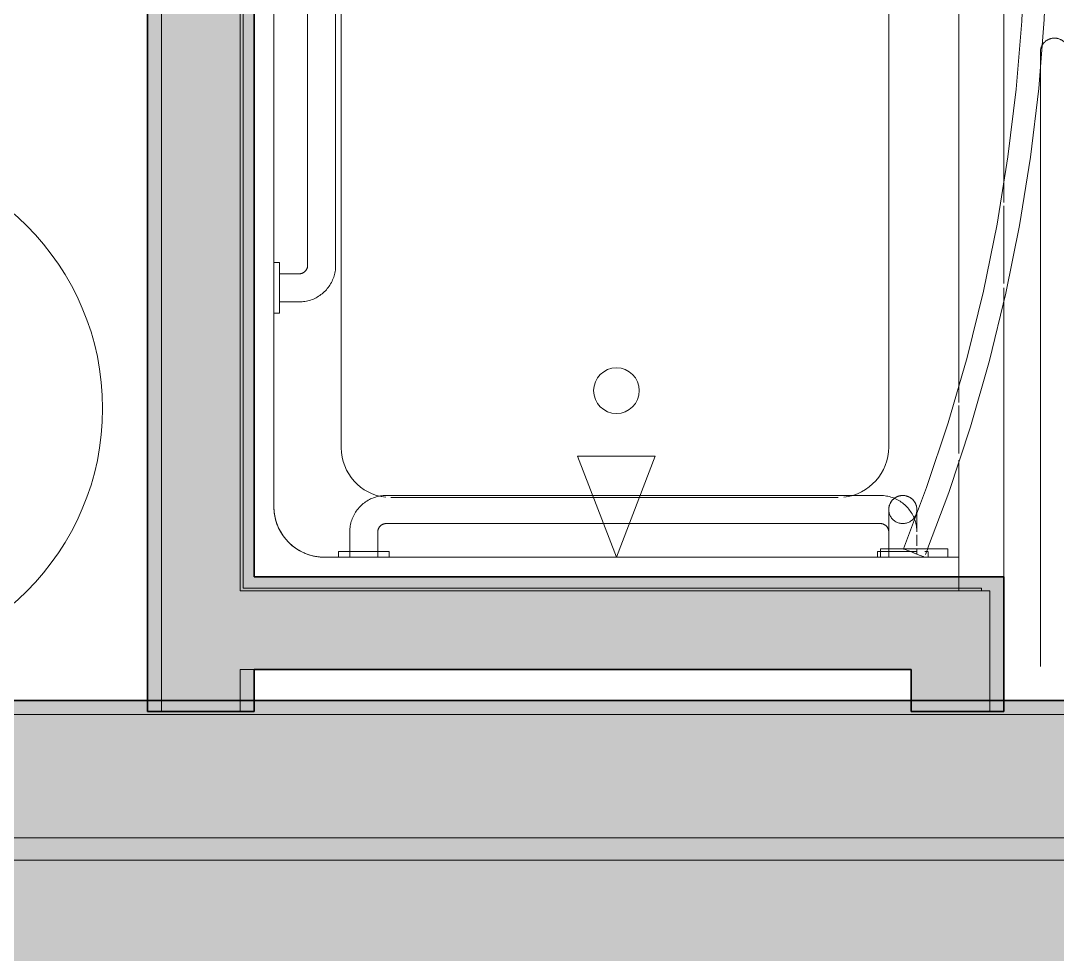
# Model space of a CAD drawing. Header units: inches. Extents: x 6 to 8416, y -388 to 6104.
# Drawn here: x 7742.77 to 7788.92, y 263.87 to 305.46 of the extents above; entities that cross this region are included whole.
import ezdxf

# ---------------------------------------------------------------- set-up
doc = ezdxf.new("R2010")
doc.units = ezdxf.units.IN
doc.header["$MEASUREMENT"] = 0
doc.linetypes.add('Dash 1_16_', pattern=[48, 24, -24])
doc.linetypes.add('Hidden 1_16_', pattern=[36, 24, -12])
for name, color, linetype, lineweight in [('A-GENM', 13, 'Continuous', 18), ('A-ROOM', 32, 'Continuous', 13), ('A-WALL', 113, 'Continuous', 25), ('A-WALL-PATT', 111, 'Continuous', 35), ('I-WALL', 2, 'Continuous', 25), ('M-EQPM', 50, 'Continuous', 18), ('P-SANR-FIXT', 6, 'Continuous', 18), ('Q-SPCQ', 91, 'Continuous', 18)]:
    doc.layers.add(name, color=color, linetype=linetype, lineweight=lineweight)

# ---------------------------------------------------------------- blocks, each defined once
blk = doc.blocks.new('GM BA Shower-Unit-Tub-Prefab-ICC ADA-AM - ICC Type B_ Option A Forward_ 60_W x 32_D-2224280-LEVEL 3 - PLAN Copy 1 Copy 1')
at = {"layer": 'A-GENM'}
blk.add_line((0, -32), (0.625, -32), dxfattribs=at)
blk = doc.blocks.new('PL BA Toilet-Unit-Two Piece-ICC ADA-AM - ICC Type B_ Side Approach_ Swing Up Bar-V730-LEVEL 3 - PLAN Copy 1 Copy 1')
at = {"layer": 'A-GENM', "linetype": 'Hidden 1_16_', "lineweight": 9}
for p, q in [((0, 47.172), (0, 23.578)), ((0, 23.578), (0, 22.678)), ((0, 22.536), (0, 19.066)), ((0, 18.875), (0, 18.276)), ((0, 18.276), (0, 6)), ((0, 6), (0, 0.5))]:
    blk.add_line(p, q, dxfattribs=at)
blk = doc.blocks.new('z Nested-Shower Surround-Tub-Prefab - Variable-V735-LEVEL 3 - PLAN Copy 1 Copy 1')
at = {"layer": 'A-GENM'}
for p, q in [((60, 0), (0, 0)), ((0, 0), (0, -32)), ((0, -0.625), (0, 0)), ((0, 0), (59.375, 0)), ((0, -29.875), (0, -0.625)), ((56.25, -1.5), (3.75, -1.5)), ((3.75, -1.5), (56.25, -1.5)), ((56.25, -1.5), (3.75, -1.5)), ((1.5, -3.75), (1.5, -5.058)), ((1.5, -29.25), (1.5, -3.75)), ((1.5, -3.75), (1.5, -5.058)), ((53.877, -4.5), (6.371, -4.5)), ((1.5, -5.942), (1.5, -29.058)), ((1.5, -5.942), (1.5, -29.058)), ((4.159, -15.729), (4.159, -6.712)), ((4.159, -17.771), (4.159, -15.729)), ((4.159, -26.623), (4.159, -17.771)), ((53.839, -28.873), (6.409, -28.873)), ((1.5, -30.75), (1.5, -29.25)), ((0, -32), (0, -29.875)), ((1.5, -30), (1.5, -30.75)), ((1.5, -30), (1.5, -30.75)), ((1.5, -30.75), (1.5, -32)), ((1.5, -32), (1.5, -30.75)), ((1.5, -30.75), (1.5, -32)), ((0, -32), (1.5, -32)), ((0.625, -32), (0.246, -32)), ((1.5, -32), (0.625, -32)), ((1.5, -32), (5.826, -32)), ((6.125, -32), (8.252, -32)), ((8.398, -32), (9.275, -32)), ((9.275, -32), (26.625, -32))]:
    blk.add_line(p, q, dxfattribs=at)
at = {"layer": 'A-GENM', "lineweight": 9}
for p, q in [((60, 0), (0, 0)), ((0, 0), (0, -33)), ((0, -0.625), (0, 0)), ((0, 0), (59.375, 0)), ((0.125, -33), (0.125, -0.125)), ((0.125, -0.125), (59.875, -0.125)), ((0.125, -0.313), (0.125, -0.625)), ((59.375, -0.125), (0.313, -0.125)), ((0, -29.875), (0, -0.625)), ((0.125, -0.625), (0.125, -29.875)), ((0, -32), (0, -29.875)), ((0.125, -29.875), (0.125, -32)), ((0, -33), (0, -32)), ((0.125, -32), (0.125, -33)), ((0, -33), (0.125, -33)), ((0.125, -33), (0, -33))]:
    blk.add_line(p, q, dxfattribs=at)
at = {"layer": 'A-GENM'}
blk.add_circle((8.92, -16.75), 1.016, dxfattribs=at)
for centre, radius, start, end in [((3.75, -3.75), 2.25, 90, 180), ((3.75, -3.75), 2.25, 114.9713, 155.0287), ((3.75, -3.75), 2.25, 114.9713, 155.0287), ((3.75, -3.75), 2.25, 110.0287, 114.9713), ((3.75, -3.75), 2.25, 110.0287, 114.9713), ((3.75, -3.75), 2.25, 90, 110.0287), ((3.75, -3.75), 2.25, 90, 110.0287), ((3.75, -3.75), 2.25, 159.9713, 180), ((3.75, -3.75), 2.25, 159.9713, 180), ((3.75, -3.75), 2.25, 155.0287, 159.9713), ((3.75, -3.75), 2.25, 155.0287, 159.9713), ((6.371, -6.712), 2.212, 90, 173.9023), ((6.409, -26.623), 2.25, 186.2418, 270)]:
    blk.add_arc(centre, radius, start, end, dxfattribs=at)
blk = doc.blocks.new('z Nested-Shower Grab Bars - Variable-V736-LEVEL 3 - PLAN Copy 1 Copy 1')
at = {"layer": 'A-GENM', "linetype": 'Dash 1_16_', "lineweight": 9}
for p, q in [((10.875, 0), (10.875, -0.25)), ((13.125, 0), (10.875, 0)), ((13.125, 0), (10.875, 0)), ((10.875, 0), (10.875, -0.25)), ((13.125, 0), (10.875, 0)), ((13.125, 0), (10.875, 0)), ((10.875, -0.25), (11.687, -0.25)), ((10.875, -0.25), (11.687, -0.25)), ((10.875, -0.25), (11.687, -0.25)), ((10.875, -0.25), (13.125, -0.25)), ((11.375, -0.25), (11.375, -1.125)), ((11.688, -0.25), (11.375, -0.25)), ((11.688, -0.25), (11.375, -0.25)), ((11.375, -0.25), (11.375, -1.125)), ((12.625, -0.25), (11.375, -0.25)), ((11.688, -0.25), (11.375, -0.25)), ((12.313, -0.25), (11.688, -0.25)), ((11.838, -0.25), (11.688, -0.25)), ((12.313, -0.25), (11.688, -0.25)), ((12, -0.25), (11.838, -0.25)), ((12.162, -0.25), (12, -0.25)), ((12.313, -0.25), (12.162, -0.25)), ((12.313, -0.25), (13.125, -0.25)), ((12.313, -0.25), (13.125, -0.25)), ((12.625, -0.25), (12.313, -0.25)), ((12.625, -0.25), (12.313, -0.25)), ((12.313, -0.25), (13.125, -0.25)), ((12.625, -0.25), (12.313, -0.25)), ((12.625, -1.125), (12.625, -0.25)), ((12.625, -1.125), (12.625, -0.25)), ((13.125, -0.25), (13.125, 0)), ((13.125, -0.25), (13.125, 0)), ((35, -1.5), (13, -1.5)), ((35, -1.5), (13, -1.5)), ((13, -2.75), (35, -2.75)), ((13, -2.75), (35, -2.75)), ((0.25, -2.875), (0, -2.875)), ((0, -2.875), (0, -5.125)), ((0, -2.875), (0, -3.438)), ((0.25, -3.438), (0.25, -2.875)), ((0.25, -5.125), (0.25, -2.875)), ((1.125, -3.375), (0, -3.375)), ((0, -3.375), (0, -4.625)), ((0, -3.375), (0, -3.558)), ((0, -3.558), (0, -3.688)), ((0, -3.688), (0, -3.838)), ((0, -3.838), (0, -4)), ((0, -4), (0, -4.162)), ((0, -4.162), (0, -4.313)), ((0, -4.313), (0, -4.442)), ((0, -4.442), (0, -4.625)), ((0, -4.563), (0, -5.125)), ((0.25, -5.125), (0.25, -4.563)), ((0, -4.625), (1.125, -4.625)), ((1.5, -5), (1.5, -14.674)), ((2.75, -14.194), (2.75, -5)), ((0, -5.125), (0.25, -5.125)), ((2.75, -16.306), (2.75, -14.194)), ((1.5, -14.674), (1.5, -15.826)), ((1.5, -15.826), (1.5, -27)), ((2.75, -27), (2.75, -16.306)), ((0.25, -26.875), (0, -26.875)), ((0, -26.875), (0, -27.709)), ((0, -26.875), (0, -27.438)), ((0.25, -26.875), (0, -26.875)), ((0, -26.875), (0, -27.709)), ((0, -26.875), (0, -27.709)), ((0.25, -27.438), (0.25, -26.875)), ((0.25, -27.687), (0.25, -26.875)), ((0.25, -27.687), (0.25, -26.875)), ((0.25, -27.709), (0.25, -26.875)), ((1.125, -27.375), (0, -27.375)), ((0, -27.375), (0, -27.558)), ((0, -27.375), (0, -27.688)), ((0, -27.558), (0, -27.688)), ((0, -27.688), (0, -27.838)), ((0, -27.688), (0, -27.838)), ((1.125, -27.375), (0.25, -27.375)), ((0.25, -27.375), (0.25, -27.688)), ((0.25, -27.375), (0.25, -27.688)), ((0.25, -27.688), (0.25, -27.838)), ((0.25, -27.688), (0.25, -27.838)), ((2.071, -27.375), (2.083, -27.375)), ((2.083, -27.375), (2.094, -27.375)), ((2.094, -27.375), (2.103, -27.375)), ((2.103, -27.375), (2.11, -27.375)), ((2.11, -27.375), (2.116, -27.375)), ((2.116, -27.375), (2.121, -27.375)), ((2.121, -27.375), (2.124, -27.375)), ((2.124, -27.375), (2.125, -27.375)), ((2.125, -27.375), (2.15, -27.375)), ((2.15, -27.375), (2.175, -27.377)), ((0, -27.749), (0, -28)), ((0, -27.749), (0, -28)), ((0, -27.749), (0, -28)), ((0, -27.838), (0, -28)), ((0, -27.838), (0, -28)), ((0, -28), (0, -28.162)), ((0, -28), (0, -28.162)), ((0, -28.113), (0, -28.291)), ((0, -28.113), (0, -28.291)), ((0, -28.113), (0, -28.291)), ((0.25, -27.991), (0.25, -27.749)), ((0.25, -27.838), (0.25, -28)), ((0.25, -27.838), (0.25, -28)), ((0.25, -28), (0.25, -28.313)), ((0.25, -28), (0.25, -28.162)), ((0.25, -28.291), (0.25, -28.113)), ((2.377, -28.035), (2.418, -27.984)), ((2.526, -27.823), (2.558, -27.766)), ((2.747, -27.943), (2.749, -27.968)), ((2.749, -27.968), (2.75, -27.993)), ((0, -28.162), (0, -28.313)), ((0, -28.162), (0, -28.313)), ((0, -28.291), (0, -28.503)), ((0, -28.291), (0, -28.503)), ((0, -28.291), (0, -28.503)), ((0, -28.313), (0, -28.442)), ((0, -28.313), (0, -28.442)), ((0, -28.442), (0, -28.541)), ((0, -28.442), (0, -28.541)), ((0, -28.541), (0, -28.604)), ((0, -28.541), (0, -28.604)), ((0, -28.563), (0, -28.795)), ((0, -28.563), (0, -28.795)), ((0, -28.563), (0, -28.795)), ((0, -28.563), (0, -28.795)), ((0, -28.604), (0, -28.625)), ((0, -28.604), (0, -28.625)), ((0.25, -28.162), (0.25, -28.313)), ((0.25, -28.313), (0.25, -28.442)), ((0.25, -28.313), (0.25, -28.442)), ((0.25, -28.442), (0.25, -28.541)), ((0.25, -28.442), (0.25, -28.541)), ((0.25, -28.541), (0.25, -28.604)), ((0.25, -28.541), (0.25, -28.604)), ((0.25, -28.604), (0.25, -28.625)), ((0.25, -28.604), (0.25, -28.625)), ((1.384, -28.604), (1.448, -28.593)), ((1.448, -28.593), (1.511, -28.578)), ((1.875, -28.441), (1.932, -28.41)), ((2.095, -28.303), (2.147, -28.264)), ((0, -28.974), (0, -29.087)), ((0, -28.974), (0, -29.087)), ((0, -28.974), (0, -29.087)), ((0, -28.974), (0, -29.087)), ((0.154, -28.625), (0.346, -28.625)), ((0.25, -28.625), (0.346, -28.625)), ((0.25, -29.087), (0.25, -28.974)), ((0.25, -29.087), (0.25, -28.974)), ((0.25, -29.087), (0.25, -28.974)), ((0.25, -29.087), (0.25, -28.974)), ((0.515, -28.625), (1.004, -28.625)), ((0.515, -28.625), (1.004, -28.625)), ((1.295, -28.625), (1.255, -28.625)), ((1.487, -28.625), (1.45, -28.625)), ((1.596, -28.625), (1.561, -28.625)), ((1.631, -28.625), (1.596, -28.625)), ((1.972, -28.625), (1.95, -28.625)), ((1.993, -28.625), (1.972, -28.625)), ((2.012, -28.625), (1.993, -28.625)), ((2.03, -28.625), (2.012, -28.625)), ((2.046, -28.625), (2.03, -28.625)), ((2.061, -28.625), (2.046, -28.625)), ((2.074, -28.625), (2.061, -28.625)), ((2.086, -28.625), (2.074, -28.625)), ((2.096, -28.625), (2.086, -28.625)), ((2.105, -28.625), (2.096, -28.625)), ((2.112, -28.625), (2.105, -28.625)), ((2.118, -28.625), (2.112, -28.625)), ((2.122, -28.625), (2.118, -28.625)), ((2.124, -28.625), (2.122, -28.625)), ((2.125, -28.625), (2.124, -28.625)), ((0, -29.087), (0, -29.125)), ((0, -29.087), (0, -29.125)), ((0, -29.087), (0, -29.125)), ((0, -29.087), (0, -29.125)), ((0, -29.125), (0.245, -29.125)), ((0, -29.125), (0.245, -29.125)), ((0.25, -29.125), (0.25, -29.087)), ((0.25, -29.125), (0.25, -29.087)), ((0.25, -29.125), (0.25, -29.087)), ((0.25, -29.125), (0.25, -29.087))]:
    blk.add_line(p, q, dxfattribs=at)
at = {"layer": 'A-GENM', "linetype": 'Dash 1_16_', "lineweight": 9, "flags": 128}
for points in [[(11.375, -1.125), (11.376, -1.19), (11.38, -1.255), (11.387, -1.32), (11.396, -1.384), (11.407, -1.448), (11.422, -1.511), (11.438, -1.574), (11.457, -1.636), (11.479, -1.697), (11.503, -1.758), (11.53, -1.817), (11.559, -1.875), (11.59, -1.932), (11.623, -1.988), (11.659, -2.043), (11.697, -2.095), (11.736, -2.147), (11.778, -2.197), (11.822, -2.244), (11.868, -2.291), (11.915, -2.335), (11.965, -2.377), (12.016, -2.418), (12.068, -2.456), (12.122, -2.492), (12.177, -2.526), (12.234, -2.558), (12.292, -2.588), (12.351, -2.615), (12.411, -2.64), (12.472, -2.662), (12.534, -2.682), (12.597, -2.699), (12.66, -2.714), (12.724, -2.726), (12.788, -2.736), (12.853, -2.743), (12.917, -2.748), (12.982, -2.75), (13, -2.75)], [(11.375, -1.125), (11.376, -1.19), (11.38, -1.255), (11.387, -1.32), (11.396, -1.384), (11.407, -1.448), (11.422, -1.511), (11.438, -1.574), (11.457, -1.636), (11.479, -1.697), (11.503, -1.758), (11.53, -1.817), (11.559, -1.875), (11.59, -1.932), (11.623, -1.988), (11.659, -2.043), (11.697, -2.095), (11.736, -2.147), (11.778, -2.197), (11.822, -2.244), (11.868, -2.291), (11.915, -2.335), (11.965, -2.377), (12.016, -2.418), (12.068, -2.456), (12.122, -2.492), (12.177, -2.526), (12.234, -2.558), (12.292, -2.588), (12.351, -2.615), (12.411, -2.64), (12.472, -2.662), (12.534, -2.682), (12.597, -2.699), (12.66, -2.714), (12.724, -2.726), (12.788, -2.736), (12.853, -2.743), (12.917, -2.748), (12.982, -2.75), (13, -2.75)], [(13, -1.5), (12.985, -1.5), (12.97, -1.499), (12.955, -1.497), (12.94, -1.495), (12.925, -1.493), (12.911, -1.489), (12.896, -1.485), (12.882, -1.481), (12.868, -1.476), (12.854, -1.47), (12.84, -1.464), (12.827, -1.458), (12.814, -1.45), (12.801, -1.443), (12.788, -1.435), (12.776, -1.426), (12.764, -1.417), (12.753, -1.407), (12.742, -1.397), (12.731, -1.386), (12.721, -1.375), (12.711, -1.364), (12.702, -1.352), (12.693, -1.34), (12.684, -1.328), (12.677, -1.315), (12.669, -1.302), (12.662, -1.288), (12.656, -1.275), (12.65, -1.261), (12.645, -1.247), (12.641, -1.233), (12.637, -1.218), (12.633, -1.203), (12.63, -1.189), (12.628, -1.174), (12.627, -1.159), (12.625, -1.144), (12.625, -1.129), (12.625, -1.125)], [(13, -1.5), (12.985, -1.5), (12.97, -1.499), (12.955, -1.497), (12.94, -1.495), (12.925, -1.493), (12.911, -1.489), (12.896, -1.485), (12.882, -1.481), (12.868, -1.476), (12.854, -1.47), (12.84, -1.464), (12.827, -1.458), (12.814, -1.45), (12.801, -1.443), (12.788, -1.435), (12.776, -1.426), (12.764, -1.417), (12.753, -1.407), (12.742, -1.397), (12.731, -1.386), (12.721, -1.375), (12.711, -1.364), (12.702, -1.352), (12.693, -1.34), (12.684, -1.328), (12.677, -1.315), (12.669, -1.302), (12.662, -1.288), (12.656, -1.275), (12.65, -1.261), (12.645, -1.247), (12.641, -1.233), (12.637, -1.218), (12.633, -1.203), (12.63, -1.189), (12.628, -1.174), (12.627, -1.159), (12.625, -1.144), (12.625, -1.129), (12.625, -1.125)], [(2.75, -5), (2.749, -4.935), (2.745, -4.87), (2.738, -4.805), (2.729, -4.741), (2.718, -4.677), (2.703, -4.614), (2.687, -4.551), (2.668, -4.489), (2.646, -4.428), (2.622, -4.367), (2.595, -4.308), (2.566, -4.25), (2.535, -4.193), (2.502, -4.137), (2.466, -4.082), (2.428, -4.03), (2.389, -3.978), (2.347, -3.928), (2.303, -3.881), (2.257, -3.834), (2.21, -3.79), (2.16, -3.748), (2.109, -3.707), (2.057, -3.669), (2.003, -3.633), (1.948, -3.599), (1.891, -3.567), (1.833, -3.537), (1.774, -3.51), (1.714, -3.485), (1.653, -3.463), (1.591, -3.443), (1.528, -3.426), (1.465, -3.411), (1.401, -3.399), (1.337, -3.389), (1.272, -3.382), (1.208, -3.377), (1.143, -3.375), (1.125, -3.375)], [(1.125, -4.625), (1.14, -4.625), (1.155, -4.626), (1.17, -4.628), (1.185, -4.63), (1.2, -4.632), (1.214, -4.636), (1.229, -4.64), (1.243, -4.644), (1.257, -4.649), (1.271, -4.655), (1.285, -4.661), (1.298, -4.667), (1.311, -4.675), (1.324, -4.682), (1.337, -4.69), (1.349, -4.699), (1.361, -4.708), (1.372, -4.718), (1.383, -4.728), (1.394, -4.739), (1.404, -4.75), (1.414, -4.761), (1.423, -4.773), (1.432, -4.785), (1.441, -4.797), (1.448, -4.81), (1.456, -4.823), (1.463, -4.837), (1.469, -4.85), (1.475, -4.864), (1.48, -4.878), (1.484, -4.892), (1.488, -4.907), (1.492, -4.922), (1.495, -4.936), (1.497, -4.951), (1.498, -4.966), (1.5, -4.981), (1.5, -4.996), (1.5, -5)], [(1.5, -27), (1.5, -27.015), (1.499, -27.03), (1.497, -27.045), (1.495, -27.06), (1.493, -27.075), (1.489, -27.089), (1.485, -27.104), (1.481, -27.118), (1.476, -27.132), (1.47, -27.146), (1.464, -27.16), (1.458, -27.173), (1.45, -27.186), (1.443, -27.199), (1.435, -27.212), (1.426, -27.224), (1.417, -27.236), (1.407, -27.247), (1.397, -27.258), (1.386, -27.269), (1.375, -27.279), (1.364, -27.289), (1.352, -27.298), (1.34, -27.307), (1.328, -27.316), (1.315, -27.323), (1.302, -27.331), (1.288, -27.338), (1.275, -27.344), (1.261, -27.35), (1.247, -27.355), (1.233, -27.359), (1.218, -27.363), (1.203, -27.367), (1.189, -27.37), (1.174, -27.372), (1.159, -27.373), (1.144, -27.375), (1.129, -27.375), (1.125, -27.375)], [(2.64, -27.589), (2.662, -27.528), (2.682, -27.466), (2.699, -27.403), (2.714, -27.34), (2.726, -27.276), (2.736, -27.212), (2.743, -27.147), (2.748, -27.083), (2.75, -27.018), (2.75, -27)], [(1.125, -27.375), (1.165, -27.375), (1.205, -27.375), (1.245, -27.375), (1.284, -27.375), (1.324, -27.375), (1.363, -27.375), (1.401, -27.375), (1.44, -27.375), (1.477, -27.375), (1.514, -27.375), (1.551, -27.375), (1.587, -27.375), (1.622, -27.375), (1.656, -27.375), (1.69, -27.375), (1.722, -27.375), (1.754, -27.375), (1.784, -27.375), (1.814, -27.375), (1.842, -27.375), (1.87, -27.375), (1.896, -27.375), (1.921, -27.375), (1.944, -27.375), (1.966, -27.375)], [(1.966, -27.375), (1.987, -27.375), (2.007, -27.375), (2.025, -27.375), (2.042, -27.375), (2.057, -27.375), (2.071, -27.375)], [(2.175, -27.377), (2.2, -27.379), (2.225, -27.383), (2.249, -27.387), (2.274, -27.393), (2.298, -27.399), (2.322, -27.407), (2.345, -27.415), (2.368, -27.424), (2.391, -27.435), (2.414, -27.446), (2.436, -27.458), (2.457, -27.47), (2.478, -27.484), (2.498, -27.499), (2.518, -27.514), (2.537, -27.53), (2.556, -27.547), (2.573, -27.565), (2.59, -27.583), (2.607, -27.602), (2.622, -27.621), (2.637, -27.642), (2.651, -27.662), (2.664, -27.684), (2.676, -27.705), (2.688, -27.728), (2.698, -27.75), (2.708, -27.774), (2.716, -27.797), (2.724, -27.821), (2.73, -27.845), (2.736, -27.869), (2.741, -27.894), (2.745, -27.918), (2.747, -27.943)], [(2.558, -27.766), (2.588, -27.708), (2.615, -27.649), (2.64, -27.589)], [(2.75, -27.993), (2.75, -28.018), (2.749, -28.043), (2.746, -28.068), (2.743, -28.093), (2.739, -28.118), (2.734, -28.142), (2.727, -28.166), (2.72, -28.19), (2.712, -28.214), (2.703, -28.237), (2.693, -28.26), (2.682, -28.283), (2.671, -28.305), (2.658, -28.326), (2.645, -28.347), (2.63, -28.368), (2.615, -28.388), (2.599, -28.407), (2.583, -28.426), (2.565, -28.444), (2.547, -28.461), (2.528, -28.477), (2.509, -28.493), (2.489, -28.508), (2.468, -28.522), (2.447, -28.536), (2.426, -28.548), (2.403, -28.56), (2.381, -28.57), (2.358, -28.58), (2.334, -28.589), (2.311, -28.597), (2.287, -28.604), (2.262, -28.61), (2.238, -28.615), (2.213, -28.619), (2.188, -28.622), (2.163, -28.624), (2.138, -28.625), (2.125, -28.625)], [(2.147, -28.264), (2.197, -28.222), (2.244, -28.178), (2.291, -28.132), (2.335, -28.085), (2.377, -28.035)], [(2.418, -27.984), (2.456, -27.932), (2.492, -27.878), (2.526, -27.823)], [(1.125, -28.625), (1.19, -28.624), (1.255, -28.62), (1.32, -28.613), (1.384, -28.604)], [(1.511, -28.578), (1.574, -28.562), (1.636, -28.543), (1.697, -28.521), (1.758, -28.497), (1.817, -28.47), (1.875, -28.441)], [(1.932, -28.41), (1.988, -28.377), (2.043, -28.341), (2.095, -28.303)], [(1.255, -28.625), (1.216, -28.625), (1.176, -28.625), (1.136, -28.625), (1.125, -28.625)], [(1.45, -28.625), (1.412, -28.625), (1.373, -28.625), (1.334, -28.625), (1.295, -28.625)], [(1.561, -28.625), (1.524, -28.625), (1.487, -28.625)], [(1.95, -28.625), (1.927, -28.625), (1.903, -28.625), (1.877, -28.625), (1.85, -28.625), (1.822, -28.625), (1.792, -28.625), (1.762, -28.625), (1.731, -28.625), (1.699, -28.625), (1.665, -28.625), (1.631, -28.625)]]:
    blk.add_lwpolyline(points, dxfattribs=at)
at = {"layer": 'A-GENM', "linetype": 'Dash 1_16_', "lineweight": 9}
for start, end in [(90, 270), (270, 90)]:
    blk.add_arc((2.125, -28), 0.625, start, end, dxfattribs=at)
blk = doc.blocks.new('z Nested-Shower Fixtures - Variable-2223649-LEVEL 3 - PLAN Copy 1 Copy 1')
at = {"layer": 'P-SANR-FIXT'}
for p, q in [((4.5, 1.727), (0, 0)), ((4.5, -1.727), (4.5, 1.727)), ((0, 0), (4.5, -1.727))]:
    blk.add_line(p, q, dxfattribs=at)
blk = doc.blocks.new('SE BA Shower Curtain Rod-AM - 1_ Dia__ 76_ AFF-V737-LEVEL 3 - PLAN Copy 1 Copy 1')
at = {"layer": 'Q-SPCQ'}
for p, q in [((0.375, 1.5), (0, 1.5)), ((0, 1.5), (0, -1.5)), ((0, 1.5), (0, 0.75)), ((0.375, 0.75), (0.375, 1.5)), ((0.375, -1.5), (0.375, 1.5)), ((0, 0.75), (0, -0.75)), ((0.373, 0.464), (0.366, 0.449)), ((0.373, 0.464), (0.366, 0.449)), ((0.375, 0.391), (0.375, 0.75)), ((0.235, 0.12), (0.14, -0.12)), ((0.235, 0.12), (0.187, 0)), ((0.28, 0.232), (0.235, 0.12)), ((0.28, 0.232), (0.235, 0.12)), ((0.347, 0.399), (0.28, 0.232)), ((0.318, 0.328), (0.28, 0.232)), ((0.347, 0.399), (0.318, 0.328)), ((0.348, 0.402), (0.347, 0.399)), ((0.348, 0.402), (0.347, 0.399)), ((0.366, 0.449), (0.348, 0.402)), ((0.366, 0.449), (0.348, 0.402)), ((0.009, -0.449), (0.002, -0.464)), ((0.009, -0.449), (0.002, -0.464)), ((0.027, -0.402), (0.009, -0.449)), ((0.027, -0.402), (0.009, -0.449)), ((0.095, -0.232), (0.027, -0.402)), ((0.057, -0.328), (0.027, -0.402)), ((0.095, -0.232), (0.057, -0.328)), ((0.14, -0.12), (0.095, -0.232)), ((0.14, -0.12), (0.095, -0.232)), ((0.187, 0), (0.14, -0.12)), ((0, -0.75), (0, -1.5)), ((0.128, -0.512), (0.346, -0.594)), ((0.375, -0.75), (0.375, -0.521)), ((0.375, -1.5), (0.375, -0.75)), ((0, -1.5), (0.375, -1.5))]:
    blk.add_line(p, q, dxfattribs=at)
at = {"layer": 'Q-SPCQ', "flags": 128}
for points in [[(56.625, 0.464), (53.782, -0.604), (50.896, -1.558), (47.974, -2.395), (45.022, -3.115), (42.042, -3.716), (39.041, -4.198), (36.024, -4.56), (32.994, -4.8), (29.957, -4.919), (26.917, -4.916), (23.881, -4.792), (20.851, -4.547), (17.834, -4.181), (14.834, -3.694), (11.856, -3.088), (8.904, -2.363), (5.984, -1.52), (3.099, -0.562), (0.375, 0.464)], [(0.375, -0.604), (2.885, -1.547), (5.809, -2.513), (8.769, -3.362), (11.761, -4.091), (14.779, -4.7), (17.82, -5.189), (20.877, -5.555), (23.947, -5.798), (27.024, -5.919), (30.103, -5.916), (33.18, -5.791), (36.25, -5.542), (39.306, -5.171), (42.346, -4.678), (45.364, -4.063), (48.354, -3.329), (51.313, -2.475), (54.235, -1.504), (56.625, -0.605)]]:
    blk.add_lwpolyline(points, dxfattribs=at)
blk = doc.blocks.new('z Nested-Toilet Grab Bars - z Nested-Toilet Grab Bars-V738-LEVEL 3 - PLAN Copy 1 Copy 1')
at = {"layer": 'A-GENM', "linetype": 'Dash 1_16_', "lineweight": 9}
for p, q in [((-42.625, -0.5), (-42.625, -0.75)), ((-42.625, -0.75), (-42.625, -1.125)), ((-41.375, -0.75), (-41.375, -0.5)), ((-41.375, -1.125), (-41.375, -0.75)), ((-6.625, -0.5), (-6.625, -1.125)), ((-5.375, -1.125), (-5.375, -0.5)), ((-2.875, -0.5), (-2.875, -26)), ((-2.875, -0.5), (-2.875, -26)), ((-1.625, -26), (-1.625, -0.5)), ((-1.625, -26), (-1.625, -0.5)), ((-36.125, -1.5), (-41, -1.5)), ((-7, -1.5), (-36.125, -1.5)), ((-41, -2.75), (-36.125, -2.75)), ((-36.125, -2.75), (-7, -2.75)), ((-1.625, -29.054), (-1.625, -28.994)), ((-1.625, -29.038), (-1.625, -29.094)), ((-1.625, -29.109), (-1.625, -29.054)), ((-1.625, -29.094), (-1.625, -29.146)), ((-1.625, -29.159), (-1.625, -29.109)), ((-1.625, -29.146), (-1.625, -29.192)), ((-1.625, -29.204), (-1.625, -29.159)), ((-1.625, -29.192), (-1.625, -29.233)), ((-1.696, -29.664), (-1.708, -29.686))]:
    blk.add_line(p, q, dxfattribs=at)
at = {"layer": 'A-GENM', "linetype": 'Dash 1_16_', "lineweight": 9, "flags": 128}
for points in [[(-42.625, -1.125), (-42.624, -1.19), (-42.62, -1.255), (-42.613, -1.32), (-42.604, -1.384), (-42.593, -1.448), (-42.578, -1.511), (-42.562, -1.574), (-42.543, -1.636), (-42.521, -1.697), (-42.497, -1.758), (-42.47, -1.817), (-42.441, -1.875), (-42.41, -1.932), (-42.377, -1.988), (-42.341, -2.043), (-42.303, -2.095), (-42.264, -2.147), (-42.222, -2.197), (-42.178, -2.244), (-42.132, -2.291), (-42.085, -2.335), (-42.035, -2.377), (-41.984, -2.418), (-41.932, -2.456), (-41.878, -2.492), (-41.823, -2.526), (-41.766, -2.558), (-41.708, -2.588), (-41.649, -2.615), (-41.589, -2.64), (-41.528, -2.662), (-41.466, -2.682), (-41.403, -2.699), (-41.34, -2.714), (-41.276, -2.726), (-41.212, -2.736), (-41.147, -2.743), (-41.083, -2.748), (-41.018, -2.75), (-41, -2.75)], [(-41, -1.5), (-41.015, -1.5), (-41.03, -1.499), (-41.045, -1.497), (-41.06, -1.495), (-41.075, -1.493), (-41.089, -1.489), (-41.104, -1.485), (-41.118, -1.481), (-41.132, -1.476), (-41.146, -1.47), (-41.16, -1.464), (-41.173, -1.458), (-41.186, -1.45), (-41.199, -1.443), (-41.212, -1.435), (-41.224, -1.426), (-41.236, -1.417), (-41.247, -1.407), (-41.258, -1.397), (-41.269, -1.386), (-41.279, -1.375), (-41.289, -1.364), (-41.298, -1.352), (-41.307, -1.34), (-41.316, -1.328), (-41.323, -1.315), (-41.331, -1.302), (-41.338, -1.288), (-41.344, -1.275), (-41.35, -1.261), (-41.355, -1.247), (-41.359, -1.233), (-41.363, -1.218), (-41.367, -1.203), (-41.37, -1.189), (-41.372, -1.174), (-41.373, -1.159), (-41.375, -1.144), (-41.375, -1.129), (-41.375, -1.125)], [(-6.625, -1.125), (-6.625, -1.14), (-6.626, -1.155), (-6.628, -1.17), (-6.63, -1.185), (-6.632, -1.2), (-6.636, -1.214), (-6.64, -1.229), (-6.644, -1.243), (-6.649, -1.257), (-6.655, -1.271), (-6.661, -1.285), (-6.667, -1.298), (-6.675, -1.311), (-6.682, -1.324), (-6.69, -1.337), (-6.699, -1.349), (-6.708, -1.361), (-6.718, -1.372), (-6.728, -1.383), (-6.739, -1.394), (-6.75, -1.404), (-6.761, -1.414), (-6.773, -1.423), (-6.785, -1.432), (-6.797, -1.441), (-6.81, -1.448), (-6.823, -1.456), (-6.837, -1.463), (-6.85, -1.469), (-6.864, -1.475), (-6.878, -1.48), (-6.892, -1.484), (-6.907, -1.488), (-6.922, -1.492), (-6.936, -1.495), (-6.951, -1.497), (-6.966, -1.498), (-6.981, -1.5), (-6.996, -1.5), (-7, -1.5)], [(-7, -2.75), (-6.935, -2.749), (-6.87, -2.745), (-6.805, -2.738), (-6.741, -2.729), (-6.677, -2.718), (-6.614, -2.703), (-6.551, -2.687), (-6.489, -2.668), (-6.428, -2.646), (-6.367, -2.622), (-6.308, -2.595), (-6.25, -2.566), (-6.193, -2.535), (-6.137, -2.502), (-6.082, -2.466), (-6.03, -2.428), (-5.978, -2.389), (-5.928, -2.347), (-5.881, -2.303), (-5.834, -2.257), (-5.79, -2.21), (-5.748, -2.16), (-5.707, -2.109), (-5.669, -2.057), (-5.633, -2.003), (-5.599, -1.948), (-5.567, -1.891), (-5.537, -1.833), (-5.51, -1.774), (-5.485, -1.714), (-5.463, -1.653), (-5.443, -1.591), (-5.426, -1.528), (-5.411, -1.465), (-5.399, -1.401), (-5.389, -1.337), (-5.382, -1.272), (-5.377, -1.208), (-5.375, -1.143), (-5.375, -1.125)], [(-2.875, -29.375), (-2.875, -29.372), (-2.875, -29.364), (-2.875, -29.351), (-2.875, -29.332), (-2.875, -29.308), (-2.875, -29.278), (-2.875, -29.244), (-2.875, -29.204), (-2.875, -29.159), (-2.875, -29.109), (-2.875, -29.054), (-2.875, -28.994), (-2.875, -28.929), (-2.875, -28.859), (-2.875, -28.786), (-2.875, -28.707), (-2.875, -28.624), (-2.875, -28.537), (-2.875, -28.446), (-2.875, -28.351), (-2.875, -28.253), (-2.875, -28.15), (-2.875, -28.045), (-2.875, -27.936), (-2.875, -27.824), (-2.875, -27.708), (-2.875, -27.591), (-2.875, -27.47), (-2.875, -27.348), (-2.875, -27.223), (-2.875, -27.096), (-2.875, -26.968), (-2.875, -26.838), (-2.875, -26.706), (-2.875, -26.574), (-2.875, -26.44), (-2.875, -26.306), (-2.875, -26.171), (-2.875, -26.036), (-2.875, -26)], [(-2.875, -26), (-2.875, -26.135), (-2.875, -26.27), (-2.875, -26.404), (-2.875, -26.538), (-2.875, -26.671), (-2.875, -26.802), (-2.875, -26.933), (-2.875, -27.062), (-2.875, -27.189), (-2.875, -27.314), (-2.875, -27.438), (-2.875, -27.559), (-2.875, -27.677), (-2.875, -27.793), (-2.875, -27.906), (-2.875, -28.016), (-2.875, -28.122), (-2.875, -28.225), (-2.875, -28.325), (-2.875, -28.421), (-2.875, -28.513), (-2.875, -28.601), (-2.875, -28.685), (-2.875, -28.765), (-2.875, -28.84), (-2.875, -28.911), (-2.875, -28.977), (-2.875, -29.038), (-2.875, -29.094), (-2.875, -29.146), (-2.875, -29.192), (-2.875, -29.233), (-2.875, -29.269), (-2.875, -29.3), (-2.875, -29.326), (-2.875, -29.346), (-2.875, -29.361), (-2.875, -29.371), (-2.875, -29.375)], [(-1.625, -28.707), (-1.625, -28.624), (-1.625, -28.537), (-1.625, -28.446), (-1.625, -28.351), (-1.625, -28.253), (-1.625, -28.15), (-1.625, -28.045), (-1.625, -27.936), (-1.625, -27.824), (-1.625, -27.708), (-1.625, -27.591), (-1.625, -27.47), (-1.625, -27.348), (-1.625, -27.223), (-1.625, -27.096), (-1.625, -26.968), (-1.625, -26.838), (-1.625, -26.706), (-1.625, -26.574), (-1.625, -26.44), (-1.625, -26.306), (-1.625, -26.171), (-1.625, -26.036), (-1.625, -26)], [(-1.625, -26), (-1.625, -26.135), (-1.625, -26.27), (-1.625, -26.404), (-1.625, -26.538), (-1.625, -26.671), (-1.625, -26.802), (-1.625, -26.933), (-1.625, -27.062), (-1.625, -27.189), (-1.625, -27.314), (-1.625, -27.438), (-1.625, -27.559), (-1.625, -27.677), (-1.625, -27.793), (-1.625, -27.906), (-1.625, -28.016), (-1.625, -28.122), (-1.625, -28.225), (-1.625, -28.325), (-1.625, -28.421), (-1.625, -28.513), (-1.625, -28.601), (-1.625, -28.685)], [(-1.625, -28.685), (-1.625, -28.765), (-1.625, -28.84), (-1.625, -28.911), (-1.625, -28.977), (-1.625, -29.038)], [(-1.625, -28.994), (-1.625, -28.929), (-1.625, -28.859), (-1.625, -28.786), (-1.625, -28.707)], [(-2.25, -30), (-2.275, -30), (-2.3, -29.998), (-2.325, -29.996), (-2.35, -29.992), (-2.374, -29.988), (-2.399, -29.982), (-2.423, -29.976), (-2.447, -29.968), (-2.47, -29.96), (-2.493, -29.951), (-2.516, -29.94), (-2.539, -29.929), (-2.561, -29.917), (-2.582, -29.905), (-2.603, -29.891), (-2.623, -29.876), (-2.643, -29.861), (-2.662, -29.845), (-2.681, -29.828), (-2.698, -29.81), (-2.715, -29.792), (-2.732, -29.773), (-2.747, -29.754), (-2.762, -29.733), (-2.776, -29.713), (-2.789, -29.691), (-2.801, -29.67), (-2.813, -29.647), (-2.823, -29.625), (-2.833, -29.601), (-2.841, -29.578), (-2.849, -29.554), (-2.855, -29.53), (-2.861, -29.506), (-2.866, -29.481), (-2.87, -29.457), (-2.872, -29.432), (-2.874, -29.407), (-2.875, -29.382), (-2.875, -29.375)], [(-1.625, -29.375), (-1.625, -29.4), (-1.627, -29.425), (-1.629, -29.45), (-1.633, -29.475), (-1.637, -29.499), (-1.643, -29.524), (-1.649, -29.548), (-1.657, -29.572), (-1.665, -29.595), (-1.674, -29.618), (-1.685, -29.641), (-1.696, -29.664)], [(-1.625, -29.375), (-1.625, -29.372), (-1.625, -29.364), (-1.625, -29.351), (-1.625, -29.332), (-1.625, -29.308), (-1.625, -29.278), (-1.625, -29.244), (-1.625, -29.204)], [(-1.625, -29.233), (-1.625, -29.269), (-1.625, -29.3), (-1.625, -29.326), (-1.625, -29.346), (-1.625, -29.361), (-1.625, -29.371), (-1.625, -29.375)], [(-1.734, -29.728), (-1.749, -29.748), (-1.764, -29.768), (-1.78, -29.787), (-1.797, -29.806), (-1.815, -29.823), (-1.833, -29.84), (-1.852, -29.857), (-1.871, -29.872), (-1.892, -29.887), (-1.912, -29.901), (-1.934, -29.914), (-1.955, -29.926), (-1.978, -29.938), (-2, -29.948), (-2.024, -29.958), (-2.047, -29.966), (-2.071, -29.974), (-2.095, -29.98), (-2.119, -29.986), (-2.144, -29.991), (-2.168, -29.995), (-2.193, -29.997), (-2.218, -29.999), (-2.243, -30), (-2.25, -30)], [(-1.708, -29.686), (-1.72, -29.707), (-1.734, -29.728)]]:
    blk.add_lwpolyline(points, dxfattribs=at)
blk = doc.blocks.new('PL Water Heater-IL - 40 Gallon-2510271-LEVEL 3 - PLAN Copy 1 Copy 1')
at = {"layer": 'M-EQPM'}
blk.add_circle((0, 0), 11.5, dxfattribs=at)

msp = doc.modelspace()

# ---------------------------------------------------------------- hatches: boundary and pattern name
at = {"layer": 'A-WALL-PATT', "lineweight": 25, "transparency": 33554560}
for points in [[(7748.41533733, 274.68577679), (7749.04033733, 274.68577679), (7749.04033733, 339.43577679), (7748.41533733, 339.43577679), (7748.41533733, 291.74806081)], [(7753.16533733, 280.06077679), (7785.91533733, 280.06077679), (7785.91533733, 280.68577679), (7753.16533733, 280.68577679)], [(7786.54033733, 274.68577679), (7786.54033733, 280.68577679), (7785.91533733, 280.68577679), (7785.91533733, 274.68577679)]]:
    msp.add_hatch(color=10, dxfattribs=at).paths.add_polyline_path(points)
at = {"layer": 'A-WALL-PATT', "transparency": 33554560}
h = msp.add_hatch(color=10, dxfattribs=at)
h.paths.add_polyline_path([(7753.16533733, 274.68577679), (7753.16533733, 276.56077679), (7752.54033733, 276.56077679), (7752.54033733, 274.68577679)])
h.paths.add_polyline_path([(7752.54033733, 280.06077679), (7753.16533733, 280.06077679), (7753.16533733, 339.43577679), (7752.54033733, 339.43577679), (7752.54033733, 281.90718581)])
at = {"layer": 'A-WALL-PATT'}
msp.add_hatch(color=10, dxfattribs=at).paths.add_polyline_path([(7862.66533733, 274.56077679), (7862.66533733, 275.18577679), (7704.29033733, 275.18577679), (7704.29033733, 274.56077679), (7851.49553685, 274.56077679)])
at = {"layer": 'I-WALL', "transparency": 33554560}
for points in [[(7750.26803685, 274.68577679), (7752.54033733, 274.68577679), (7752.54033733, 340.06077679), (7749.04033733, 340.06077679), (7749.04033733, 274.68577679)], [(7753.16533733, 276.56077679), (7782.41533733, 276.56077679), (7782.41533733, 280.06077679), (7752.54033733, 280.06077679), (7752.54033733, 276.56077679)], [(7784.01053685, 274.68577679), (7785.91533733, 274.68577679), (7785.91533733, 280.06077679), (7782.41533733, 280.06077679), (7782.41533733, 274.68577679)]]:
    msp.add_hatch(color=10, dxfattribs=at).paths.add_polyline_path(points)
at = {"layer": 'I-WALL'}
for points in [[(7784.01053685, 269.06077679), (7862.66533733, 269.06077679), (7862.66533733, 274.56077679), (7703.79033733, 274.56077679), (7703.79033733, 269.06077679), (7750.26803685, 269.06077679)], [(7750.26803685, 268.06077679), (7862.66533733, 268.06077679), (7862.66533733, 269.06077679), (7703.79033733, 269.06077679), (7703.79033733, 268.06077679), (7716.52553685, 268.06077679)], [(7750.26803685, 262.56077679), (7862.66533733, 262.56077679), (7862.66533733, 268.06077679), (7703.79033733, 268.06077679), (7703.79033733, 262.56077679), (7716.52553685, 262.56077679)]]:
    msp.add_hatch(color=10, dxfattribs=at).paths.add_polyline_path(points)

# ---------------------------------------------------------------- linework, layer by layer
at = {"layer": 'A-ROOM', "lineweight": 9, "flags": 128}
msp.add_lwpolyline([(7656.41533733, 652.93577679), (7656.41533733, 578.93577679), (7704.91533733, 578.93577679), (7704.91533733, 485.81077679), (7704.91533733, 275.18577679), (7862.66533733, 275.18577679), (7862.66533733, 273.18577679), (7989.54033733, 273.18577679), (7989.54033733, 623.31077679)], dxfattribs=at)
at = {"layer": 'A-WALL', "lineweight": 9}
for p, q in [((7749.04033733, 274.68577679), (7749.04033733, 340.06077679)), ((7752.54033733, 280.06077679), (7752.54033733, 340.06077679)), ((7752.54033733, 280.06077679), (7785.91533733, 280.06077679)), ((7785.91533733, 280.06077679), (7785.91533733, 274.68577679)), ((7753.16533733, 276.56077679), (7752.54033733, 276.56077679)), ((7752.54033733, 274.68577679), (7752.54033733, 276.56077679)), ((7862.66533733, 274.56077679), (7703.79033733, 274.56077679)), ((7990.79033733, 269.06077679), (7703.79033733, 269.06077679)), ((7990.79033733, 268.06077679), (7703.79033733, 268.06077679))]:
    msp.add_line(p, q, dxfattribs=at)
at = {"layer": 'I-WALL', "lineweight": 35}
for p, q in [((7748.41533733, 339.43577679), (7748.41533733, 274.68577679)), ((7753.16533733, 280.68577679), (7753.16533733, 339.43577679)), ((7786.54033733, 280.68577679), (7753.16533733, 280.68577679)), ((7786.54033733, 274.68577679), (7786.54033733, 280.68577679)), ((7753.16533733, 276.56077679), (7782.41533733, 276.56077679)), ((7753.16533733, 274.68577679), (7753.16533733, 276.56077679)), ((7782.41533733, 276.56077679), (7782.41533733, 274.68577679)), ((7862.66533733, 275.18577679), (7704.91533733, 275.18577679)), ((7748.41533733, 274.68577679), (7753.16533733, 274.68577679)), ((7782.41533733, 274.68577679), (7786.54033733, 274.68577679))]:
    msp.add_line(p, q, dxfattribs=at)

# ---------------------------------------------------------------- block references
at = {"layer": 'A-GENM', "lineweight": 9, "rotation": 90.00000000000173}
msp.add_blockref('z Nested-Shower Surround-Tub-Prefab - Variable-V735-LEVEL 3 - PLAN Copy 1 Copy 1', (7752.54033733, 280.06077679), dxfattribs=at)
at = {"layer": 'A-GENM', "rotation": 90.00000000000173}
msp.add_blockref('GM BA Shower-Unit-Tub-Prefab-ICC ADA-AM - ICC Type B_ Option A Forward_ 60_W x 32_D-2224280-LEVEL 3 - PLAN Copy 1 Copy 1', (7752.54033733, 280.06077679), dxfattribs=at)
at = {"layer": 'A-GENM', "linetype": 'Dash 1_16_', "lineweight": 9}
for name, p, rotation in [('z Nested-Shower Grab Bars - Variable-V736-LEVEL 3 - PLAN Copy 1 Copy 1', (7754.04033733, 281.56077679), 90.00000000000173), ('z Nested-Toilet Grab Bars - z Nested-Toilet Grab Bars-V738-LEVEL 3 - PLAN Copy 1 Copy 1', (7786.54033733, 274.68577679), 180)]:
    msp.add_blockref(name, p, dxfattribs=dict(at, rotation=rotation))
at = {"layer": 'M-EQPM'}
msp.add_blockref('PL Water Heater-IL - 40 Gallon-2510271-LEVEL 3 - PLAN Copy 1 Copy 1', (7734.91533733, 288.18577679), dxfattribs=at)
at = {"layer": 'P-SANR-FIXT'}
msp.add_blockref('PL BA Toilet-Unit-Two Piece-ICC ADA-AM - ICC Type B_ Side Approach_ Swing Up Bar-V730-LEVEL 3 - PLAN Copy 1 Copy 1', (7786.54033733, 274.68577679), dxfattribs=at)
at = {"layer": 'P-SANR-FIXT', "rotation": 90.00000000000173}
msp.add_blockref('z Nested-Shower Fixtures - Variable-2223649-LEVEL 3 - PLAN Copy 1 Copy 1', (7769.29033733, 281.56077679), dxfattribs=at)
at = {"layer": 'Q-SPCQ', "rotation": 90.00000000000173}
msp.add_blockref('SE BA Shower Curtain Rod-AM - 1_ Dia__ 76_ AFF-V737-LEVEL 3 - PLAN Copy 1 Copy 1', (7782.54033733, 281.56077679), dxfattribs=at)

doc.saveas('drawing.dxf')
